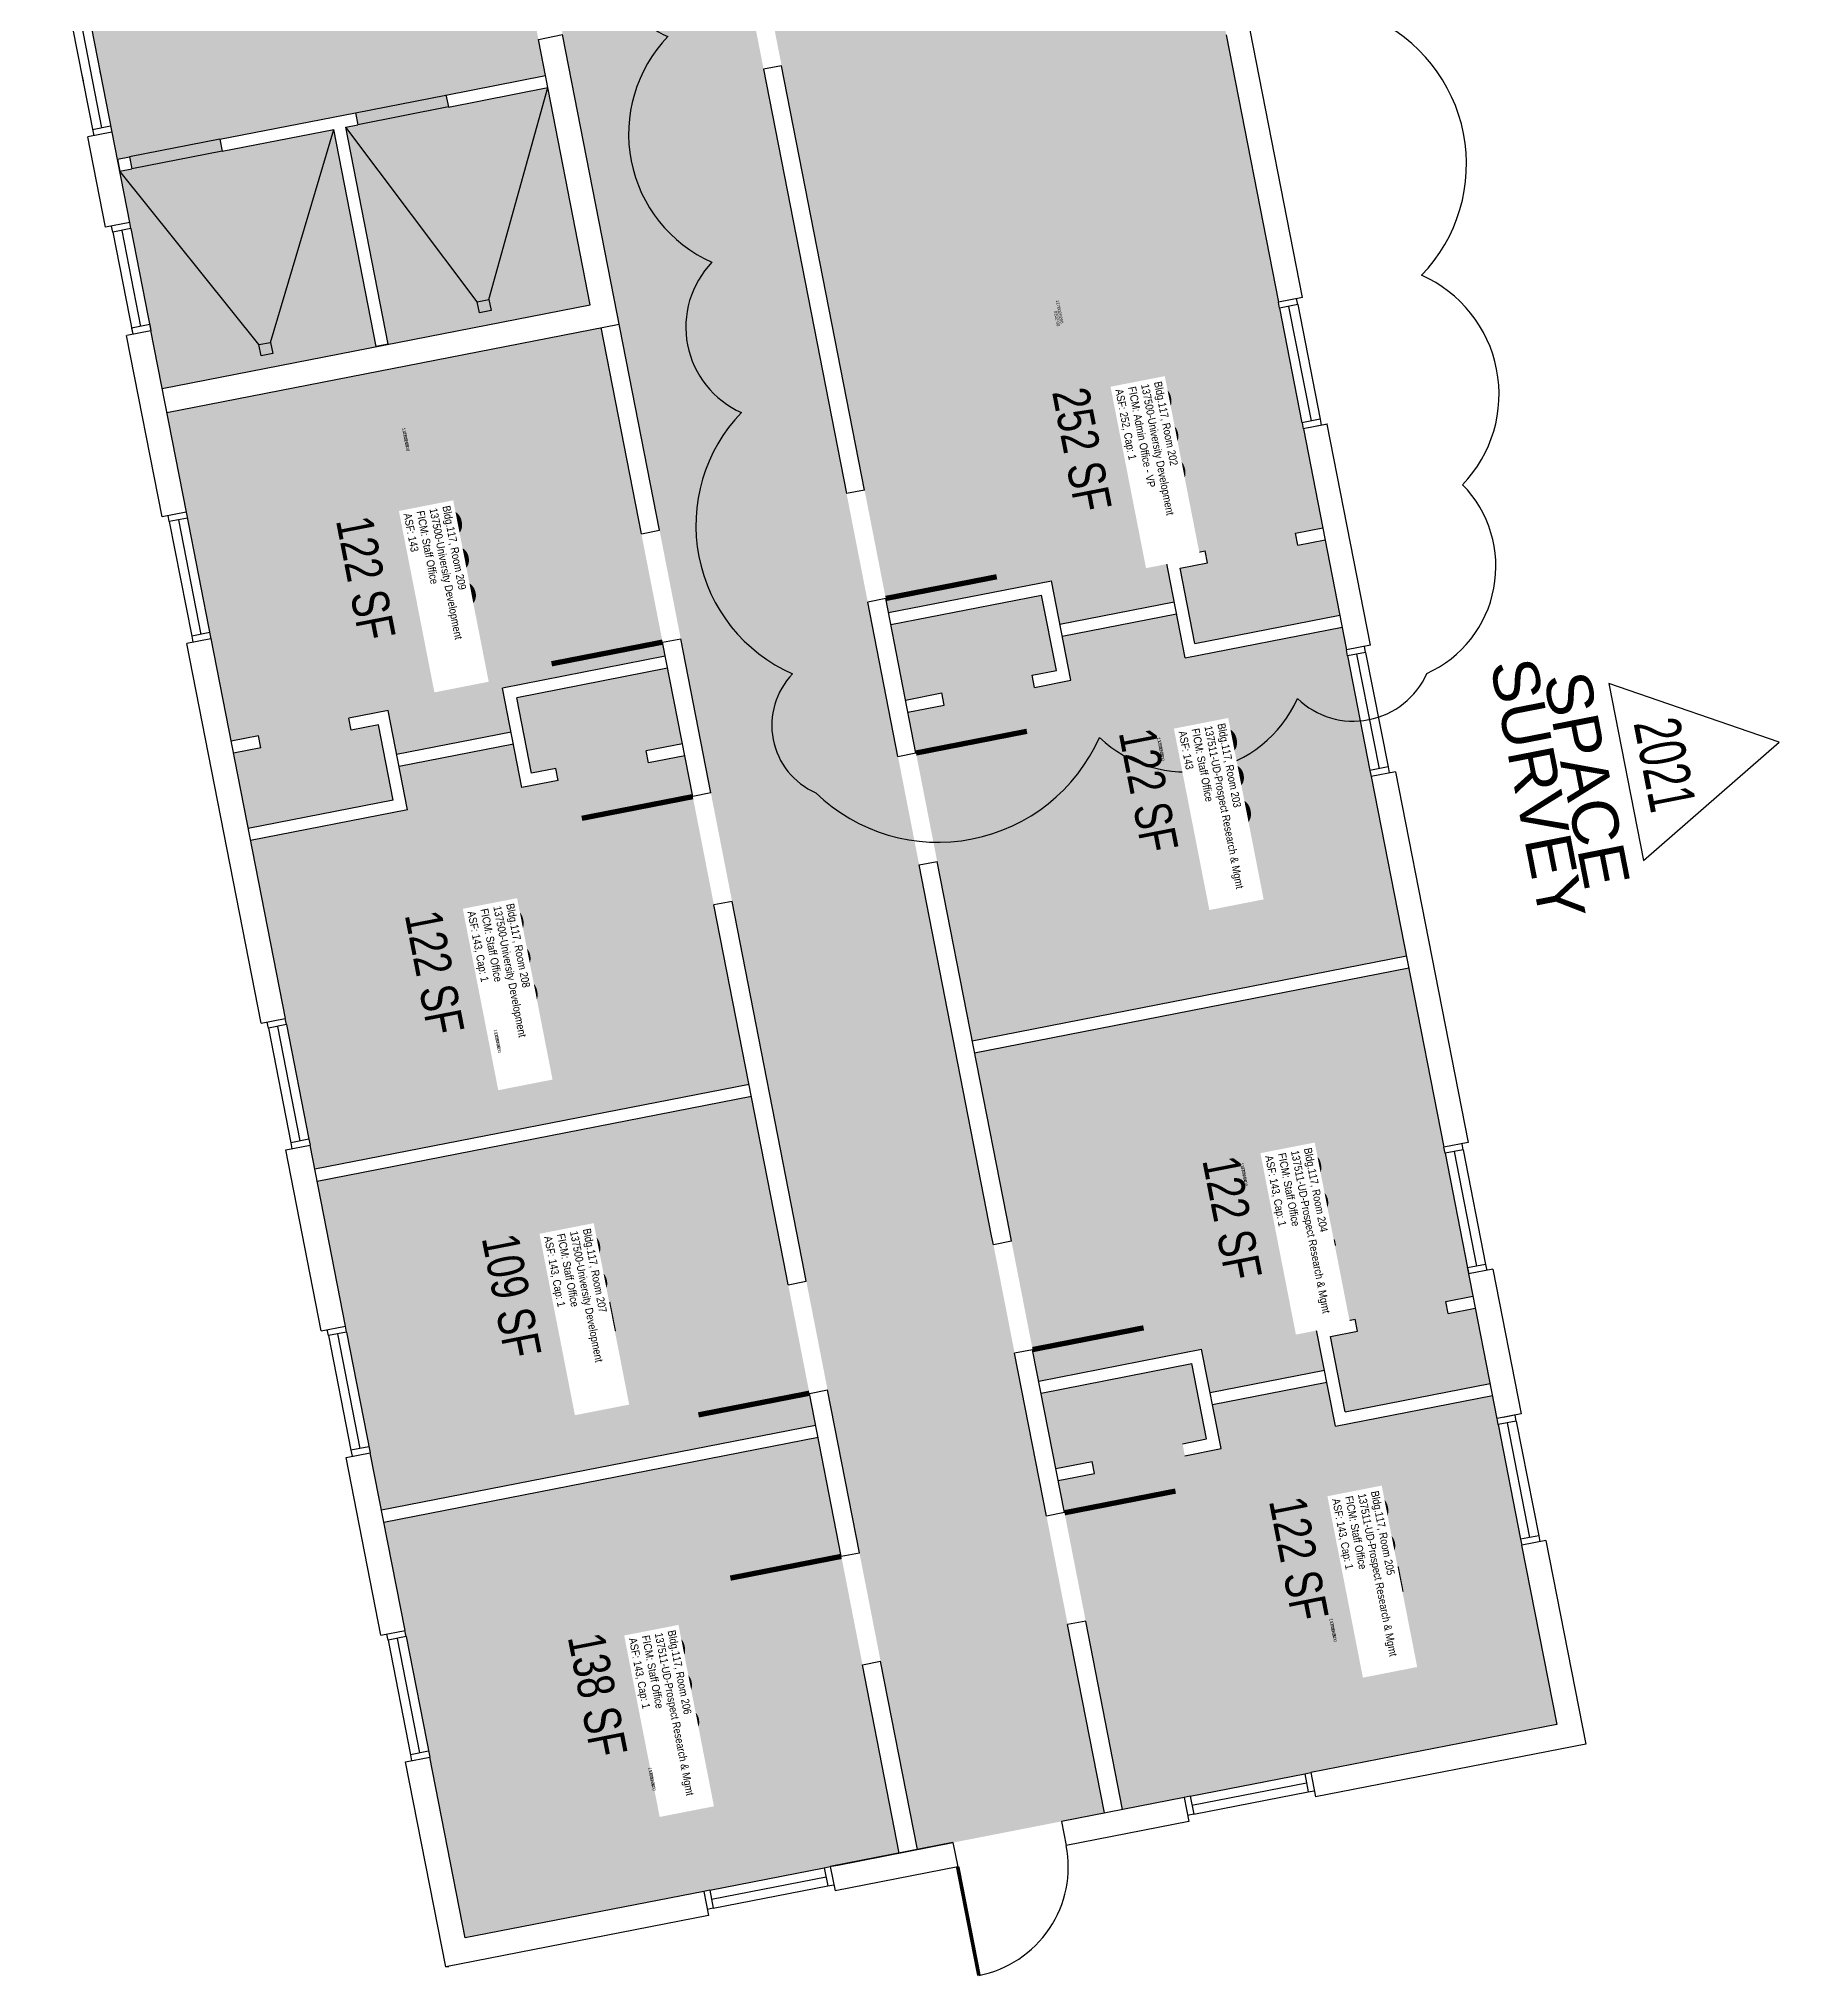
# Model space of a CAD drawing. Header units: inches. Extents: x 69200332 to 69201048, y 27659604 to 27661089.
# Drawn here: x 69200473 to 69201048, y 27659604 to 27660235 of the extents above; entities that cross this region are included whole.
import ezdxf
from ezdxf.enums import TextEntityAlignment as Align

# ---------------------------------------------------------------- set-up
doc = ezdxf.new("R2010")
doc.units = ezdxf.units.IN
doc.header["$LTSCALE"] = 50
doc.header["$MEASUREMENT"] = 0
doc.layers.get('0').update_dxf_attribs({"linetype": 'CONTINUOUS'})
for name, color, linetype in [('A-DOOR', 2, 'CONTINUOUS'), ('A-FLOR', 3, 'CONTINUOUS'), ('A-GLAZ', 1, 'CONTINUOUS'), ('A-IDEN-RNUM', 7, 'CONTINUOUS'), ('A-IDEN-SNUM', 4, 'CONTINUOUS'), ('A-IDEN-VNUM', 4, 'CONTINUOUS'), ('A-WALL', 5, 'CONTINUOUS'), ('AREA-TEXT', 3, 'CONTINUOUS'), ('Rooms-Category-Color', 7, 'CONTINUOUS'), ('Rooms-College-Color', 7, 'CONTINUOUS'), ('Rooms-Department-Color', 7, 'CONTINUOUS'), ('Rooms-Division-Color', 7, 'CONTINUOUS'), ('Rooms-Information', 7, 'CONTINUOUS')]:
    doc.layers.add(name, color=color, linetype=linetype)
doc.layers.add('A-REV', color=1, linetype='CONTINUOUS', true_color=0xff0000)
doc.styles.add('Arial', font='arial.ttf')
doc.styles.add('CP_AREA', font='arial.ttf', dxfattribs={"height": 15})
doc.styles.add('CP_ROOMSNUMBER', font='arial.ttf', dxfattribs={"height": 1})
doc.styles.add('CP_ROOMVNUMBER', font='arial.ttf', dxfattribs={"width": 0.85, "height": 0.075})

# ---------------------------------------------------------------- blocks, each defined once
blk = doc.blocks.new('Space Revision')
at = {"layer": 'A-REV', "transparency": 16777216}
blk.add_lwpolyline([(0, 2.538), (-1.465, 0), (1.465, 0)], close=True, dxfattribs=at)
at = {"layer": 'A-REV', "transparency": 16777216, "insert": (0, -0.274), "char_height": 0.75, "attachment_point": 2, "line_spacing_factor": 0.65, "style": 'Arial'}
blk.add_mtext_dynamic_manual_height_columns('SPACE\\PSURVEY', width=1.2391, gutter_width=0.0182, heights=[0], dxfattribs=at)
at = {"layer": 'A-REV', "transparency": 16777216, "style": 'Arial', "width": 0.65}
blk.add_attdef('YEAR', text='', height=0.75, dxfattribs=at).set_placement((0, 0.646), align=Align.MIDDLE_CENTER)
at = {"layer": 'A-REV', "style": 'Arial', "flags": 1}
blk.add_attdef('UPDATES', text='', height=0.75, dxfattribs=at).set_placement((1.499, 1.084), align=Align.TOP_LEFT)

msp = doc.modelspace()

# ---------------------------------------------------------------- hatches: boundary and pattern name
at = {"layer": 'Rooms-Category-Color', "true_color": 0xadadad}
for points in [[(69200549.34, 27661042.74), (69200820.29, 27659656.99), (69200759.38, 27659645.08), (69200557.9, 27660675.76), (69200488.43, 27661030.83), (69200498.25, 27661032.75)], [(69200546.58, 27660340.48), (69200561.85, 27660262.42), (69200565.77, 27660263.19), (69200555.37, 27660316.37), (69200617.59, 27660328.54), (69200638.32, 27660222.55), (69200605.92, 27660216.21), (69200606.69, 27660212.29), (69200639.09, 27660218.62), (69200652.9, 27660147.96), (69200587.15, 27660135.1), (69200573.33, 27660205.76), (69200577.25, 27660206.54), (69200576.48, 27660210.46), (69200532.33, 27660201.75), (69200533.09, 27660197.9), (69200569.41, 27660205), (69200583.22, 27660134.33), (69200513.54, 27660120.71), (69200499.72, 27660191.37), (69200503.65, 27660192.15), (69200502.88, 27660196.06), (69200498.96, 27660195.3), (69200473.37, 27660326.16)]]:
    msp.add_hatch(color=253, dxfattribs=at).paths.add_polyline_path(points)
at = {"layer": 'Rooms-Category-Color', "true_color": 0xfa9ba3}
for points in [[(69200749.97, 27660047.72), (69200802.97, 27660058.08), (69200805.75, 27660043.86), (69200842.99, 27660051.14), (69200840.21, 27660065.36), (69200852.99, 27660067.86), (69200853.76, 27660063.94), (69200844.9, 27660062.21), (69200849.7, 27660037.67), (69200896.86, 27660046.89), (69200892.07, 27660071.43), (69200883.2, 27660069.7), (69200882.44, 27660073.62), (69200891.3, 27660075.35), (69200848.7, 27660293.25), (69200839.84, 27660291.52), (69200839.08, 27660295.4), (69200847.94, 27660297.13), (69200842.79, 27660323.47), (69200795.63, 27660314.25), (69200800.78, 27660287.91), (69200809.64, 27660289.65), (69200810.4, 27660285.76), (69200797.62, 27660283.26), (69200791.71, 27660313.48), (69200756.46, 27660306.59), (69200762.37, 27660276.37), (69200707.37, 27660265.62)], [(69200677.32, 27660033.51), (69200624.32, 27660023.15), (69200627.1, 27660008.93), (69200589.86, 27660001.64), (69200587.08, 27660015.87), (69200574.3, 27660013.37), (69200575.06, 27660009.45), (69200583.93, 27660011.18), (69200588.72, 27659986.64), (69200541.56, 27659977.42), (69200536.76, 27660001.96), (69200545.62, 27660003.69), (69200544.85, 27660007.61), (69200535.99, 27660005.88), (69200515.08, 27660112.86), (69200656.4, 27660140.49)], [(69200767.32, 27660021.56), (69200768.08, 27660017.64), (69200762.63, 27660016.57), (69200756.31, 27660015.33), (69200777.22, 27659908.36), (69200918.55, 27659935.99), (69200897.63, 27660042.97), (69200846.54, 27660032.98), (69200843.76, 27660047.2), (69200806.52, 27660039.92), (69200809.3, 27660025.7), (69200797.53, 27660023.39), (69200796.76, 27660027.32), (69200804.61, 27660028.86), (69200799.82, 27660053.39), (69200750.74, 27660043.8), (69200755.54, 27660019.26)], [(69200671.1, 27660002.75), (69200671.87, 27659998.83), (69200677.33, 27659999.89), (69200683.65, 27660001.13), (69200704.56, 27659894.16), (69200563.24, 27659866.52), (69200542.32, 27659973.5), (69200593.41, 27659983.49), (69200590.63, 27659997.71), (69200627.87, 27660004.99), (69200630.65, 27659990.77), (69200642.43, 27659993.07), (69200641.66, 27659996.99), (69200633.81, 27659995.46), (69200629.01, 27660020), (69200678.08, 27660029.59), (69200682.88, 27660005.05)], [(69200798.88, 27659797.6), (69200851.88, 27659807.96), (69200854.66, 27659793.74), (69200891.9, 27659801.02), (69200889.11, 27659815.25), (69200901.9, 27659817.75), (69200902.66, 27659813.82), (69200893.8, 27659812.09), (69200898.6, 27659787.55), (69200945.77, 27659796.78), (69200940.97, 27659821.31), (69200932.11, 27659819.58), (69200931.34, 27659823.5), (69200940.2, 27659825.24), (69200919.29, 27659932.21), (69200777.96, 27659904.58)], [(69200563.97, 27659862.8), (69200705.33, 27659890.23), (69200726.25, 27659783.25), (69200584.92, 27659755.62), (69200578.16, 27659790.21), (69200578.12, 27659790.21), (69200577.74, 27659792.17), (69200570.44, 27659829.46), (69200570.06, 27659831.42), (69200570.1, 27659831.43)], [(69200816.22, 27659771.45), (69200816.99, 27659767.52), (69200811.53, 27659766.45), (69200805.21, 27659765.22), (69200826.13, 27659658.25), (69200967.45, 27659685.87), (69200946.53, 27659792.85), (69200895.44, 27659782.86), (69200892.66, 27659797.09), (69200855.43, 27659789.81), (69200858.21, 27659775.58), (69200846.43, 27659773.28), (69200845.66, 27659777.2), (69200853.52, 27659778.74), (69200848.72, 27659803.28), (69200799.65, 27659793.68), (69200804.44, 27659769.14)], [(69200585.69, 27659751.7), (69200727.02, 27659779.33), (69200753.49, 27659643.93), (69200612.16, 27659616.3)]]:
    msp.add_hatch(color=241, dxfattribs=at).paths.add_polyline_path(points)
at = {"layer": 'Rooms-College-Color', "true_color": 0xadadad}
for points in [[(69200549.34, 27661042.74), (69200820.29, 27659656.99), (69200759.38, 27659645.08), (69200557.9, 27660675.76), (69200488.43, 27661030.83), (69200498.25, 27661032.75)], [(69200546.58, 27660340.48), (69200561.85, 27660262.42), (69200565.77, 27660263.19), (69200555.37, 27660316.37), (69200617.59, 27660328.54), (69200638.32, 27660222.55), (69200605.92, 27660216.21), (69200606.69, 27660212.29), (69200639.09, 27660218.62), (69200652.9, 27660147.96), (69200587.15, 27660135.1), (69200573.33, 27660205.76), (69200577.25, 27660206.54), (69200576.48, 27660210.46), (69200532.33, 27660201.75), (69200533.09, 27660197.9), (69200569.41, 27660205), (69200583.22, 27660134.33), (69200513.54, 27660120.71), (69200499.72, 27660191.37), (69200503.65, 27660192.15), (69200502.88, 27660196.06), (69200498.96, 27660195.3), (69200473.37, 27660326.16)]]:
    msp.add_hatch(color=253, dxfattribs=at).paths.add_polyline_path(points)
at = {"layer": 'Rooms-College-Color', "true_color": 0x80bc67}
for points in [[(69200749.97, 27660047.72), (69200802.97, 27660058.08), (69200805.75, 27660043.86), (69200842.99, 27660051.14), (69200840.21, 27660065.36), (69200852.99, 27660067.86), (69200853.76, 27660063.94), (69200844.9, 27660062.21), (69200849.7, 27660037.67), (69200896.86, 27660046.89), (69200892.07, 27660071.43), (69200883.2, 27660069.7), (69200882.44, 27660073.62), (69200891.3, 27660075.35), (69200848.7, 27660293.25), (69200839.84, 27660291.52), (69200839.08, 27660295.4), (69200847.94, 27660297.13), (69200842.79, 27660323.47), (69200795.63, 27660314.25), (69200800.78, 27660287.91), (69200809.64, 27660289.65), (69200810.4, 27660285.76), (69200797.62, 27660283.26), (69200791.71, 27660313.48), (69200756.46, 27660306.59), (69200762.37, 27660276.37), (69200707.37, 27660265.62)], [(69200677.32, 27660033.51), (69200624.32, 27660023.15), (69200627.1, 27660008.93), (69200589.86, 27660001.64), (69200587.08, 27660015.87), (69200574.3, 27660013.37), (69200575.06, 27660009.45), (69200583.93, 27660011.18), (69200588.72, 27659986.64), (69200541.56, 27659977.42), (69200536.76, 27660001.96), (69200545.62, 27660003.69), (69200544.85, 27660007.61), (69200535.99, 27660005.88), (69200515.08, 27660112.86), (69200656.4, 27660140.49)], [(69200767.32, 27660021.56), (69200768.08, 27660017.64), (69200762.63, 27660016.57), (69200756.31, 27660015.33), (69200777.22, 27659908.36), (69200918.55, 27659935.99), (69200897.63, 27660042.97), (69200846.54, 27660032.98), (69200843.76, 27660047.2), (69200806.52, 27660039.92), (69200809.3, 27660025.7), (69200797.53, 27660023.39), (69200796.76, 27660027.32), (69200804.61, 27660028.86), (69200799.82, 27660053.39), (69200750.74, 27660043.8), (69200755.54, 27660019.26)], [(69200671.1, 27660002.75), (69200671.87, 27659998.83), (69200677.33, 27659999.89), (69200683.65, 27660001.13), (69200704.56, 27659894.16), (69200563.24, 27659866.52), (69200542.32, 27659973.5), (69200593.41, 27659983.49), (69200590.63, 27659997.71), (69200627.87, 27660004.99), (69200630.65, 27659990.77), (69200642.43, 27659993.07), (69200641.66, 27659996.99), (69200633.81, 27659995.46), (69200629.01, 27660020), (69200678.08, 27660029.59), (69200682.88, 27660005.05)], [(69200798.88, 27659797.6), (69200851.88, 27659807.96), (69200854.66, 27659793.74), (69200891.9, 27659801.02), (69200889.11, 27659815.25), (69200901.9, 27659817.75), (69200902.66, 27659813.82), (69200893.8, 27659812.09), (69200898.6, 27659787.55), (69200945.77, 27659796.78), (69200940.97, 27659821.31), (69200932.11, 27659819.58), (69200931.34, 27659823.5), (69200940.2, 27659825.24), (69200919.29, 27659932.21), (69200777.96, 27659904.58)], [(69200563.97, 27659862.8), (69200705.33, 27659890.23), (69200726.25, 27659783.25), (69200584.92, 27659755.62), (69200578.16, 27659790.21), (69200578.12, 27659790.21), (69200577.74, 27659792.17), (69200570.44, 27659829.46), (69200570.06, 27659831.42), (69200570.1, 27659831.43)], [(69200816.22, 27659771.45), (69200816.99, 27659767.52), (69200811.53, 27659766.45), (69200805.21, 27659765.22), (69200826.13, 27659658.25), (69200967.45, 27659685.87), (69200946.53, 27659792.85), (69200895.44, 27659782.86), (69200892.66, 27659797.09), (69200855.43, 27659789.81), (69200858.21, 27659775.58), (69200846.43, 27659773.28), (69200845.66, 27659777.2), (69200853.52, 27659778.74), (69200848.72, 27659803.28), (69200799.65, 27659793.68), (69200804.44, 27659769.14)], [(69200585.69, 27659751.7), (69200727.02, 27659779.33), (69200753.49, 27659643.93), (69200612.16, 27659616.3)]]:
    msp.add_hatch(color=83, dxfattribs=at).paths.add_polyline_path(points)
at = {"layer": 'Rooms-Department-Color', "true_color": 0xacacac}
for points in [[(69200549.34, 27661042.74), (69200820.29, 27659656.99), (69200759.38, 27659645.08), (69200557.9, 27660675.76), (69200488.43, 27661030.83), (69200498.25, 27661032.75)], [(69200546.58, 27660340.48), (69200561.85, 27660262.42), (69200565.77, 27660263.19), (69200555.37, 27660316.37), (69200617.59, 27660328.54), (69200638.32, 27660222.55), (69200605.92, 27660216.21), (69200606.69, 27660212.29), (69200639.09, 27660218.62), (69200652.9, 27660147.96), (69200587.15, 27660135.1), (69200573.33, 27660205.76), (69200577.25, 27660206.54), (69200576.48, 27660210.46), (69200532.33, 27660201.75), (69200533.09, 27660197.9), (69200569.41, 27660205), (69200583.22, 27660134.33), (69200513.54, 27660120.71), (69200499.72, 27660191.37), (69200503.65, 27660192.15), (69200502.88, 27660196.06), (69200498.96, 27660195.3), (69200473.37, 27660326.16)]]:
    msp.add_hatch(color=253, dxfattribs=at).paths.add_polyline_path(points)
at = {"layer": 'Rooms-Department-Color', "true_color": 0xe66c51}
for points in [[(69200749.97, 27660047.72), (69200802.97, 27660058.08), (69200805.75, 27660043.86), (69200842.99, 27660051.14), (69200840.21, 27660065.36), (69200852.99, 27660067.86), (69200853.76, 27660063.94), (69200844.9, 27660062.21), (69200849.7, 27660037.67), (69200896.86, 27660046.89), (69200892.07, 27660071.43), (69200883.2, 27660069.7), (69200882.44, 27660073.62), (69200891.3, 27660075.35), (69200848.7, 27660293.25), (69200839.84, 27660291.52), (69200839.08, 27660295.4), (69200847.94, 27660297.13), (69200842.79, 27660323.47), (69200795.63, 27660314.25), (69200800.78, 27660287.91), (69200809.64, 27660289.65), (69200810.4, 27660285.76), (69200797.62, 27660283.26), (69200791.71, 27660313.48), (69200756.46, 27660306.59), (69200762.37, 27660276.37), (69200707.37, 27660265.62)], [(69200677.32, 27660033.51), (69200624.32, 27660023.15), (69200627.1, 27660008.93), (69200589.86, 27660001.64), (69200587.08, 27660015.87), (69200574.3, 27660013.37), (69200575.06, 27660009.45), (69200583.93, 27660011.18), (69200588.72, 27659986.64), (69200541.56, 27659977.42), (69200536.76, 27660001.96), (69200545.62, 27660003.69), (69200544.85, 27660007.61), (69200535.99, 27660005.88), (69200515.08, 27660112.86), (69200656.4, 27660140.49)], [(69200767.32, 27660021.56), (69200768.08, 27660017.64), (69200762.63, 27660016.57), (69200756.31, 27660015.33), (69200777.22, 27659908.36), (69200918.55, 27659935.99), (69200897.63, 27660042.97), (69200846.54, 27660032.98), (69200843.76, 27660047.2), (69200806.52, 27660039.92), (69200809.3, 27660025.7), (69200797.53, 27660023.39), (69200796.76, 27660027.32), (69200804.61, 27660028.86), (69200799.82, 27660053.39), (69200750.74, 27660043.8), (69200755.54, 27660019.26)], [(69200671.1, 27660002.75), (69200671.87, 27659998.83), (69200677.33, 27659999.89), (69200683.65, 27660001.13), (69200704.56, 27659894.16), (69200563.24, 27659866.52), (69200542.32, 27659973.5), (69200593.41, 27659983.49), (69200590.63, 27659997.71), (69200627.87, 27660004.99), (69200630.65, 27659990.77), (69200642.43, 27659993.07), (69200641.66, 27659996.99), (69200633.81, 27659995.46), (69200629.01, 27660020), (69200678.08, 27660029.59), (69200682.88, 27660005.05)], [(69200798.88, 27659797.6), (69200851.88, 27659807.96), (69200854.66, 27659793.74), (69200891.9, 27659801.02), (69200889.11, 27659815.25), (69200901.9, 27659817.75), (69200902.66, 27659813.82), (69200893.8, 27659812.09), (69200898.6, 27659787.55), (69200945.77, 27659796.78), (69200940.97, 27659821.31), (69200932.11, 27659819.58), (69200931.34, 27659823.5), (69200940.2, 27659825.24), (69200919.29, 27659932.21), (69200777.96, 27659904.58)], [(69200563.97, 27659862.8), (69200705.33, 27659890.23), (69200726.25, 27659783.25), (69200584.92, 27659755.62), (69200578.16, 27659790.21), (69200578.12, 27659790.21), (69200577.74, 27659792.17), (69200570.44, 27659829.46), (69200570.06, 27659831.42), (69200570.1, 27659831.43)], [(69200816.22, 27659771.45), (69200816.99, 27659767.52), (69200811.53, 27659766.45), (69200805.21, 27659765.22), (69200826.13, 27659658.25), (69200967.45, 27659685.87), (69200946.53, 27659792.85), (69200895.44, 27659782.86), (69200892.66, 27659797.09), (69200855.43, 27659789.81), (69200858.21, 27659775.58), (69200846.43, 27659773.28), (69200845.66, 27659777.2), (69200853.52, 27659778.74), (69200848.72, 27659803.28), (69200799.65, 27659793.68), (69200804.44, 27659769.14)], [(69200585.69, 27659751.7), (69200727.02, 27659779.33), (69200753.49, 27659643.93), (69200612.16, 27659616.3)]]:
    msp.add_hatch(color=13, dxfattribs=at).paths.add_polyline_path(points)
at = {"layer": 'Rooms-Division-Color', "true_color": 0xadadad}
for points in [[(69200549.34, 27661042.74), (69200820.29, 27659656.99), (69200759.38, 27659645.08), (69200557.9, 27660675.76), (69200488.43, 27661030.83), (69200498.25, 27661032.75)], [(69200546.58, 27660340.48), (69200561.85, 27660262.42), (69200565.77, 27660263.19), (69200555.37, 27660316.37), (69200617.59, 27660328.54), (69200638.32, 27660222.55), (69200605.92, 27660216.21), (69200606.69, 27660212.29), (69200639.09, 27660218.62), (69200652.9, 27660147.96), (69200587.15, 27660135.1), (69200573.33, 27660205.76), (69200577.25, 27660206.54), (69200576.48, 27660210.46), (69200532.33, 27660201.75), (69200533.09, 27660197.9), (69200569.41, 27660205), (69200583.22, 27660134.33), (69200513.54, 27660120.71), (69200499.72, 27660191.37), (69200503.65, 27660192.15), (69200502.88, 27660196.06), (69200498.96, 27660195.3), (69200473.37, 27660326.16)]]:
    msp.add_hatch(color=253, dxfattribs=at).paths.add_polyline_path(points)
at = {"layer": 'Rooms-Division-Color', "true_color": 0xe66c51}
for points in [[(69200749.97, 27660047.72), (69200802.97, 27660058.08), (69200805.75, 27660043.86), (69200842.99, 27660051.14), (69200840.21, 27660065.36), (69200852.99, 27660067.86), (69200853.76, 27660063.94), (69200844.9, 27660062.21), (69200849.7, 27660037.67), (69200896.86, 27660046.89), (69200892.07, 27660071.43), (69200883.2, 27660069.7), (69200882.44, 27660073.62), (69200891.3, 27660075.35), (69200848.7, 27660293.25), (69200839.84, 27660291.52), (69200839.08, 27660295.4), (69200847.94, 27660297.13), (69200842.79, 27660323.47), (69200795.63, 27660314.25), (69200800.78, 27660287.91), (69200809.64, 27660289.65), (69200810.4, 27660285.76), (69200797.62, 27660283.26), (69200791.71, 27660313.48), (69200756.46, 27660306.59), (69200762.37, 27660276.37), (69200707.37, 27660265.62)], [(69200677.32, 27660033.51), (69200624.32, 27660023.15), (69200627.1, 27660008.93), (69200589.86, 27660001.64), (69200587.08, 27660015.87), (69200574.3, 27660013.37), (69200575.06, 27660009.45), (69200583.93, 27660011.18), (69200588.72, 27659986.64), (69200541.56, 27659977.42), (69200536.76, 27660001.96), (69200545.62, 27660003.69), (69200544.85, 27660007.61), (69200535.99, 27660005.88), (69200515.08, 27660112.86), (69200656.4, 27660140.49)], [(69200767.32, 27660021.56), (69200768.08, 27660017.64), (69200762.63, 27660016.57), (69200756.31, 27660015.33), (69200777.22, 27659908.36), (69200918.55, 27659935.99), (69200897.63, 27660042.97), (69200846.54, 27660032.98), (69200843.76, 27660047.2), (69200806.52, 27660039.92), (69200809.3, 27660025.7), (69200797.53, 27660023.39), (69200796.76, 27660027.32), (69200804.61, 27660028.86), (69200799.82, 27660053.39), (69200750.74, 27660043.8), (69200755.54, 27660019.26)], [(69200671.1, 27660002.75), (69200671.87, 27659998.83), (69200677.33, 27659999.89), (69200683.65, 27660001.13), (69200704.56, 27659894.16), (69200563.24, 27659866.52), (69200542.32, 27659973.5), (69200593.41, 27659983.49), (69200590.63, 27659997.71), (69200627.87, 27660004.99), (69200630.65, 27659990.77), (69200642.43, 27659993.07), (69200641.66, 27659996.99), (69200633.81, 27659995.46), (69200629.01, 27660020), (69200678.08, 27660029.59), (69200682.88, 27660005.05)], [(69200798.88, 27659797.6), (69200851.88, 27659807.96), (69200854.66, 27659793.74), (69200891.9, 27659801.02), (69200889.11, 27659815.25), (69200901.9, 27659817.75), (69200902.66, 27659813.82), (69200893.8, 27659812.09), (69200898.6, 27659787.55), (69200945.77, 27659796.78), (69200940.97, 27659821.31), (69200932.11, 27659819.58), (69200931.34, 27659823.5), (69200940.2, 27659825.24), (69200919.29, 27659932.21), (69200777.96, 27659904.58)], [(69200563.97, 27659862.8), (69200705.33, 27659890.23), (69200726.25, 27659783.25), (69200584.92, 27659755.62), (69200578.16, 27659790.21), (69200578.12, 27659790.21), (69200577.74, 27659792.17), (69200570.44, 27659829.46), (69200570.06, 27659831.42), (69200570.1, 27659831.43)], [(69200816.22, 27659771.45), (69200816.99, 27659767.52), (69200811.53, 27659766.45), (69200805.21, 27659765.22), (69200826.13, 27659658.25), (69200967.45, 27659685.87), (69200946.53, 27659792.85), (69200895.44, 27659782.86), (69200892.66, 27659797.09), (69200855.43, 27659789.81), (69200858.21, 27659775.58), (69200846.43, 27659773.28), (69200845.66, 27659777.2), (69200853.52, 27659778.74), (69200848.72, 27659803.28), (69200799.65, 27659793.68), (69200804.44, 27659769.14)], [(69200585.69, 27659751.7), (69200727.02, 27659779.33), (69200753.49, 27659643.93), (69200612.16, 27659616.3)]]:
    msp.add_hatch(color=13, dxfattribs=at).paths.add_polyline_path(points)

# ---------------------------------------------------------------- linework, layer by layer
at = {"layer": 'A-DOOR'}
for points in [[(69200708.27, 27660260.99, 1.72, 1.72, 0), (69200744.39, 27660268.05, 0, 0, 0), (69200744.22, 27660268.9, 0, 0, -0.414214), (69200715.17, 27660225.72, 0, 0, -0.414214)], [(69200749.07, 27660052.33, 1.72, 1.72, 0), (69200785.19, 27660059.39, 0, 0, 0), (69200785.35, 27660058.54, 0, 0, 0.414214), (69200742.18, 27660087.6, 0, 0, 0.414214)], [(69200676.42, 27660038.12, 1.72, 1.72, 0), (69200640.3, 27660031.06, 0, 0, 0), (69200640.47, 27660030.21, 0, 0, -0.414214), (69200669.52, 27660073.39, 0, 0, -0.414214)], [(69200758.91, 27660002.02, 1.72, 1.72, 0), (69200795.02, 27660009.09, 0, 0, 0), (69200794.86, 27660009.93, 0, 0, -0.414214), (69200765.81, 27659966.75, 0, 0, -0.414214)], [(69200686.25, 27659987.82, 1.72, 1.72, 0), (69200650.14, 27659980.76, 0, 0, 0), (69200649.97, 27659981.6, 0, 0, 0.414214), (69200693.15, 27659952.55, 0, 0, 0.414214)], [(69200796.88, 27659807.83, 1.72, 1.72, 0), (69200833, 27659814.9, 0, 0, 0), (69200833.16, 27659814.05, 0, 0, 0.414214), (69200789.98, 27659843.1, 0, 0, 0.414214)], [(69200724.22, 27659793.63, 1.72, 1.72, 0), (69200688.1, 27659786.57, 0, 0, 0), (69200688.27, 27659785.72, 0, 0, -0.414214), (69200717.32, 27659828.9, 0, 0, -0.414214)], [(69200807.27, 27659754.71, 1.72, 1.72, 0), (69200843.38, 27659761.77, 0, 0, 0), (69200843.22, 27659762.62, 0, 0, -0.414214), (69200814.16, 27659719.44, 0, 0, -0.414214)], [(69200734.6, 27659740.51, 1.72, 1.72, 0), (69200698.49, 27659733.44, 0, 0, 0), (69200698.32, 27659734.29, 0, 0, 0.414214), (69200741.5, 27659705.24, 0, 0, 0.414214)]]:
    msp.add_lwpolyline(points, format="xyseb", dxfattribs=at)
at = {"layer": 'A-DOOR', "const_width": 1.2}
msp.add_lwpolyline([(69200772.48, 27659639.45), (69200779.39, 27659604.12)], dxfattribs=at)
at = {"layer": 'A-DOOR'}
msp.add_arc((69200772.48, 27659639.45), 36, 281.06305, 11.06305, dxfattribs=at)
at = {"layer": 'A-FLOR'}
for p, q in [((69200619.92, 27660149.6), (69200639.09, 27660218.62)), ((69200548.82, 27660135.7), (69200569.41, 27660205)), ((69200616.11, 27660148.85), (69200573.33, 27660205.76)), ((69200545.02, 27660134.95), (69200499.72, 27660191.37))]:
    msp.add_line(p, q, dxfattribs=at)
for points in [[(69200620.62, 27660146.01), (69200616.82, 27660145.26), (69200616.11, 27660148.85), (69200619.92, 27660149.6)], [(69200549.53, 27660132.11), (69200545.73, 27660131.36), (69200545.02, 27660134.95), (69200548.82, 27660135.7)]]:
    msp.add_lwpolyline(points, close=True, dxfattribs=at)
at = {"layer": 'A-GLAZ'}
for p, q in [((69200481.27, 27660254), (69200491.25, 27660202.96)), ((69200484.22, 27660254.57), (69200493.81, 27660205.5)), ((69200487.16, 27660255.15), (69200497.14, 27660204.11)), ((69200487.38, 27660222.73), (69200487.77, 27660220.77)), ((69200493.27, 27660223.88), (69200493.66, 27660221.92)), ((69200496.75, 27660206.08), (69200490.87, 27660204.92)), ((69200503.36, 27660172.72), (69200502.98, 27660174.68)), ((69200497.47, 27660171.57), (69200497.09, 27660173.53)), ((69200503.36, 27660172.72), (69200497.47, 27660171.57)), ((69200497.47, 27660171.57), (69200503.97, 27660138.34)), ((69200500.42, 27660172.15), (69200506.53, 27660140.88)), ((69200503.36, 27660172.72), (69200509.86, 27660139.49)), ((69200883.17, 27660147.98), (69200882.79, 27660149.95)), ((69200877.28, 27660146.83), (69200876.9, 27660148.8)), ((69200883.16, 27660147.98), (69200877.27, 27660146.83)), ((69200877.27, 27660146.83), (69200884.56, 27660109.54)), ((69200880.21, 27660147.41), (69200887.5, 27660110.11)), ((69200883.16, 27660147.98), (69200890.45, 27660110.69)), ((69200509.47, 27660141.46), (69200503.59, 27660140.31)), ((69200503.59, 27660140.31), (69200503.97, 27660138.34)), ((69200509.47, 27660141.46), (69200509.86, 27660139.49)), ((69200890.45, 27660110.69), (69200884.56, 27660109.54)), ((69200884.57, 27660109.54), (69200884.96, 27660107.58)), ((69200890.46, 27660110.69), (69200890.85, 27660108.73)), ((69200521.37, 27660080.46), (69200529.43, 27660039.24)), ((69200515.86, 27660077.35), (69200515.48, 27660079.31)), ((69200521.75, 27660078.5), (69200515.86, 27660077.35)), ((69200515.86, 27660077.35), (69200523.15, 27660040.05)), ((69200518.81, 27660077.92), (69200526.1, 27660040.63)), ((69200529.04, 27660041.21), (69200523.15, 27660040.05)), ((69200523.15, 27660040.05), (69200523.54, 27660038.09)), ((69200899.4, 27660033.63), (69200899.01, 27660035.59)), ((69200905.28, 27660034.78), (69200904.9, 27660036.75)), ((69200905.28, 27660034.78), (69200899.4, 27660033.63)), ((69200899.4, 27660033.63), (69200906.69, 27659996.34)), ((69200902.34, 27660034.21), (69200909.63, 27659996.91)), ((69200905.28, 27660034.78), (69200912.57, 27659997.49)), ((69200912.57, 27659997.49), (69200906.69, 27659996.34)), ((69200906.69, 27659996.34), (69200907.07, 27659994.38)), ((69200912.57, 27659997.49), (69200912.96, 27659995.53)), ((69200548.12, 27659912.47), (69200547.73, 27659914.44)), ((69200554.01, 27659913.62), (69200548.12, 27659912.47)), ((69200548.12, 27659912.47), (69200555.41, 27659875.18)), ((69200551.06, 27659913.05), (69200558.35, 27659875.75)), ((69200554.01, 27659913.62), (69200553.62, 27659915.59)), ((69200554.01, 27659913.62), (69200561.3, 27659876.33)), ((69200561.3, 27659876.33), (69200555.41, 27659875.18)), ((69200555.41, 27659875.18), (69200555.79, 27659873.22)), ((69200561.3, 27659876.33), (69200561.68, 27659874.37)), ((69200931.16, 27659871.72), (69200930.77, 27659873.68)), ((69200937.04, 27659872.87), (69200931.16, 27659871.72)), ((69200931.16, 27659871.72), (69200938.45, 27659834.42)), ((69200934.1, 27659872.29), (69200941.39, 27659835)), ((69200937.04, 27659872.87), (69200936.66, 27659874.83)), ((69200937.04, 27659872.87), (69200944.34, 27659835.57)), ((69200944.34, 27659835.57), (69200938.45, 27659834.42)), ((69200938.45, 27659834.42), (69200938.83, 27659832.46)), ((69200944.34, 27659835.57), (69200944.72, 27659833.61)), ((69200573.56, 27659813.52), (69200573.18, 27659815.48)), ((69200567.67, 27659812.37), (69200567.29, 27659814.33)), ((69200573.56, 27659813.52), (69200567.67, 27659812.37)), ((69200567.67, 27659812.37), (69200574.96, 27659775.07)), ((69200570.62, 27659812.94), (69200577.91, 27659775.65)), ((69200573.56, 27659813.52), (69200581.24, 27659774.26)), ((69200948.43, 27659783.39), (69200948.04, 27659785.35)), ((69200954.31, 27659784.54), (69200948.43, 27659783.39)), ((69200948.43, 27659783.39), (69200955.72, 27659746.1)), ((69200955.89, 27659786.89), (69200950, 27659785.74)), ((69200951.37, 27659783.97), (69200958.66, 27659746.67)), ((69200954.31, 27659784.54), (69200953.93, 27659786.5)), ((69200954.31, 27659784.54), (69200961.61, 27659747.25)), ((69200580.85, 27659776.22), (69200574.96, 27659775.07)), ((69200574.96, 27659775.07), (69200575.35, 27659773.11)), ((69200961.61, 27659747.25), (69200955.72, 27659746.1)), ((69200955.72, 27659746.1), (69200956.1, 27659744.13)), ((69200961.61, 27659747.25), (69200961.99, 27659745.28)), ((69200587.06, 27659713.24), (69200586.67, 27659715.21)), ((69200592.94, 27659714.39), (69200587.06, 27659713.24)), ((69200590, 27659713.82), (69200597.29, 27659676.52)), ((69200592.94, 27659714.39), (69200592.56, 27659716.36)), ((69200592.94, 27659714.39), (69200600.62, 27659675.14)), ((69200587.06, 27659713.24), (69200594.35, 27659675.95)), ((69200600.23, 27659677.1), (69200594.35, 27659675.95)), ((69200594.35, 27659675.95), (69200594.73, 27659673.99)), ((69200848.16, 27659662.45), (69200885.45, 27659669.74)), ((69200885.45, 27659669.74), (69200887.41, 27659670.12)), ((69200885.45, 27659669.74), (69200886.6, 27659663.85)), ((69200848.73, 27659659.5), (69200886.02, 27659666.79)), ((69200849.31, 27659656.56), (69200886.6, 27659663.85)), ((69200886.6, 27659663.85), (69200888.56, 27659664.23)), ((69200848.16, 27659662.45), (69200846.19, 27659662.06)), ((69200848.16, 27659662.45), (69200849.31, 27659656.56)), ((69200849.31, 27659656.56), (69200847.34, 27659656.17)), ((69200691.76, 27659631.87), (69200729.05, 27659639.16)), ((69200729.05, 27659639.16), (69200731.02, 27659639.54)), ((69200729.05, 27659639.16), (69200730.2, 27659633.27)), ((69200731.48, 27659639.63), (69200733.44, 27659640.02)), ((69200691.76, 27659631.87), (69200689.8, 27659631.48)), ((69200691.76, 27659631.87), (69200692.91, 27659625.98)), ((69200692.33, 27659628.92), (69200729.63, 27659636.21)), ((69200692.91, 27659625.98), (69200730.2, 27659633.27)), ((69200730.2, 27659633.27), (69200732.17, 27659633.65)), ((69200692.91, 27659625.98), (69200690.95, 27659625.6))]:
    msp.add_line(p, q, dxfattribs=at)
at = {"layer": 'A-REV'}
msp.add_lwpolyline([(69200726.28, 27659989.06, 0.520567), (69200818.65, 27660007.12, 0.520567), (69200883.11, 27660019.72, 0.520567), (69200925.21, 27660027.95, 0.520567), (69200936.84, 27660089.36, 0.520567), (69200923.51, 27660157.53, 0.520567), (69200907.12, 27660241.35, 0.520567), (69200888.96, 27660334.22, 0.520567), (69200861.15, 27660354.94, 0.520567), (69200811.99, 27660345.33, 0.520567), (69200720.28, 27660327.4, 0.520567), (69200669.36, 27660280.17, 0.520567), (69200678.15, 27660235.2, 0.520567), (69200692.5, 27660161.79, 0.520567), (69200702.07, 27660112.87, 0.520567), (69200718.71, 27660027.76, 0.520567)], format="xyb", close=True, dxfattribs=at)
at = {"layer": 'A-WALL'}
for p, q in [((69200636.02, 27660234.32), (69200643.87, 27660235.86)), ((69200652.9, 27660147.96), (69200636.02, 27660234.32)), ((69200675.41, 27660074.54), (69200643.87, 27660235.86)), ((69200859.92, 27660235.82), (69200876.94, 27660148.8)), ((69200884.74, 27660150.33), (69200867.73, 27660237.34)), ((69200715.17, 27660225.72), (69200709.28, 27660224.57)), ((69200742.18, 27660087.6), (69200715.17, 27660225.72)), ((69200605.92, 27660216.21), (69200638.32, 27660222.55)), ((69200606.7, 27660212.29), (69200639.09, 27660218.62)), ((69200709.28, 27660224.57), (69200736.29, 27660086.45)), ((69200576.48, 27660210.46), (69200605.92, 27660216.21)), ((69200606.69, 27660212.34), (69200577.25, 27660206.54)), ((69200605.91, 27660216.27), (69200606.69, 27660212.34)), ((69200532.32, 27660201.82), (69200576.48, 27660210.46)), ((69200573.33, 27660205.76), (69200577.25, 27660206.53)), ((69200576.48, 27660210.46), (69200577.25, 27660206.54)), ((69200497.14, 27660204.11), (69200489.29, 27660202.58)), ((69200497.19, 27660204.12), (69200489.34, 27660202.59)), ((69200495.1, 27660173.14), (69200489.34, 27660202.59)), ((69200502.98, 27660174.69), (69200497.22, 27660204.13)), ((69200532.32, 27660201.82), (69200502.88, 27660196.06)), ((69200532.31, 27660201.87), (69200533.08, 27660197.95)), ((69200533.09, 27660197.9), (69200569.41, 27660205)), ((69200583.22, 27660134.34), (69200569.41, 27660205)), ((69200587.15, 27660135.1), (69200573.33, 27660205.76)), ((69200498.95, 27660195.3), (69200499.72, 27660191.37)), ((69200498.96, 27660195.3), (69200502.88, 27660196.06)), ((69200502.88, 27660196.06), (69200503.65, 27660192.15)), ((69200533.08, 27660197.95), (69200503.65, 27660192.15)), ((69200499.72, 27660191.37), (69200503.65, 27660192.14)), ((69200502.98, 27660174.68), (69200495.13, 27660173.15)), ((69200884.75, 27660150.33), (69200876.9, 27660148.8)), ((69200884.74, 27660150.33), (69200876.94, 27660148.8)), ((69200513.54, 27660120.71), (69200652.9, 27660147.96)), ((69200513.52, 27660078.93), (69200501.98, 27660137.95)), ((69200509.86, 27660139.49), (69200502.01, 27660137.96)), ((69200521.41, 27660080.47), (69200509.86, 27660139.5)), ((69200515.08, 27660112.86), (69200662.29, 27660141.64)), ((69200669.53, 27660073.33), (69200656.4, 27660140.49)), ((69200587.15, 27660135.1), (69200583.22, 27660134.33)), ((69200892.79, 27660109.11), (69200884.94, 27660107.57)), ((69200892.81, 27660109.11), (69200884.96, 27660107.58)), ((69200885, 27660107.58), (69200899.07, 27660035.61)), ((69200906.86, 27660037.13), (69200892.79, 27660109.11)), ((69200742.18, 27660087.6), (69200736.29, 27660086.45)), ((69200521.39, 27660080.47), (69200513.52, 27660078.93)), ((69200669.52, 27660073.39), (69200675.41, 27660074.54)), ((69200882.44, 27660073.62), (69200891.3, 27660075.35)), ((69200883.2, 27660069.7), (69200882.44, 27660073.62)), ((69200840.21, 27660065.36), (69200852.99, 27660067.86)), ((69200853.76, 27660063.94), (69200852.99, 27660067.86)), ((69200883.2, 27660069.7), (69200892.07, 27660071.43)), ((69200846.54, 27660032.98), (69200840.21, 27660065.36)), ((69200844.9, 27660062.21), (69200853.76, 27660063.94)), ((69200849.7, 27660037.67), (69200844.9, 27660062.21)), ((69200749.97, 27660047.72), (69200802.97, 27660058.08)), ((69200809.3, 27660025.7), (69200802.97, 27660058.08)), ((69200749.09, 27660052.27), (69200743.2, 27660051.12)), ((69200753.01, 27660000.93), (69200743.2, 27660051.12)), ((69200758.91, 27660002.02), (69200749.09, 27660052.27)), ((69200750.74, 27660043.8), (69200799.82, 27660053.39)), ((69200804.61, 27660028.86), (69200799.82, 27660053.39)), ((69200842.99, 27660051.14), (69200805.75, 27660043.86)), ((69200843.76, 27660047.2), (69200806.52, 27660039.92)), ((69200846.54, 27660032.98), (69200897.63, 27660042.97)), ((69200849.7, 27660037.67), (69200896.86, 27660046.89)), ((69200529.43, 27660039.24), (69200521.58, 27660037.71)), ((69200545.76, 27659914.05), (69200521.58, 27660037.71)), ((69200553.65, 27659915.59), (69200529.47, 27660039.25)), ((69200676.43, 27660038.06), (69200682.32, 27660039.21)), ((69200686.25, 27659987.82), (69200676.43, 27660038.06)), ((69200692.13, 27659989.03), (69200682.32, 27660039.21)), ((69200906.86, 27660037.13), (69200899.01, 27660035.59)), ((69200677.32, 27660033.51), (69200624.32, 27660023.15)), ((69200678.08, 27660029.59), (69200629.01, 27660020)), ((69200630.65, 27659990.77), (69200624.32, 27660023.15)), ((69200796.76, 27660027.32), (69200804.61, 27660028.86)), ((69200797.53, 27660023.39), (69200796.76, 27660027.32)), ((69200797.53, 27660023.39), (69200809.3, 27660025.7)), ((69200633.81, 27659995.46), (69200629.01, 27660020)), ((69200755.54, 27660019.26), (69200767.32, 27660021.56)), ((69200756.31, 27660015.33), (69200768.08, 27660017.64)), ((69200768.08, 27660017.64), (69200767.32, 27660021.56)), ((69200587.08, 27660015.87), (69200574.3, 27660013.37)), ((69200575.06, 27660009.45), (69200574.3, 27660013.37)), ((69200583.93, 27660011.18), (69200575.06, 27660009.45)), ((69200588.72, 27659986.64), (69200583.93, 27660011.18)), ((69200593.41, 27659983.49), (69200587.08, 27660015.87)), ((69200544.85, 27660007.61), (69200535.99, 27660005.88)), ((69200545.62, 27660003.69), (69200544.85, 27660007.61)), ((69200589.86, 27660001.64), (69200627.1, 27660008.93)), ((69200590.63, 27659997.71), (69200627.87, 27660004.99)), ((69200682.88, 27660005.05), (69200671.1, 27660002.75)), ((69200545.62, 27660003.69), (69200536.76, 27660001.96)), ((69200671.87, 27659998.83), (69200671.1, 27660002.75)), ((69200683.65, 27660001.13), (69200671.87, 27659998.83)), ((69200753.01, 27660000.93), (69200758.9, 27660002.09)), ((69200642.43, 27659993.07), (69200630.65, 27659990.77)), ((69200641.66, 27659996.99), (69200633.81, 27659995.46)), ((69200642.43, 27659993.07), (69200641.66, 27659996.99)), ((69200915.02, 27659995.93), (69200907.07, 27659994.38)), ((69200907.13, 27659994.39), (69200930.73, 27659873.67)), ((69200915.02, 27659995.93), (69200938.62, 27659875.21)), ((69200588.72, 27659986.64), (69200541.56, 27659977.42)), ((69200692.13, 27659989.03), (69200686.24, 27659987.88)), ((69200593.41, 27659983.49), (69200542.32, 27659973.5)), ((69200759.92, 27659965.6), (69200765.81, 27659966.75)), ((69200789.41, 27659846.05), (69200765.81, 27659966.75)), ((69200783.52, 27659844.9), (69200759.92, 27659965.6)), ((69200699.04, 27659953.7), (69200693.15, 27659952.55)), ((69200722.64, 27659832.99), (69200699.04, 27659953.7)), ((69200716.75, 27659831.84), (69200693.15, 27659952.55)), ((69200777.22, 27659908.36), (69200918.55, 27659935.99)), ((69200777.99, 27659904.44), (69200919.31, 27659932.06)), ((69200545.77, 27659914.05), (69200553.62, 27659915.59)), ((69200704.56, 27659894.16), (69200563.24, 27659866.52)), ((69200705.33, 27659890.23), (69200564.01, 27659862.59)), ((69200565.33, 27659813.95), (69200553.81, 27659872.83)), ((69200553.83, 27659872.83), (69200561.68, 27659874.37)), ((69200573.22, 27659815.49), (69200561.71, 27659874.37)), ((69200938.62, 27659875.22), (69200930.73, 27659873.67)), ((69200784.09, 27659841.95), (69200783.52, 27659844.9)), ((69200789.98, 27659843.1), (69200784.09, 27659841.95)), ((69200789.98, 27659843.1), (69200789.41, 27659846.05)), ((69200938.34, 27659834.75), (69200948, 27659785.34)), ((69200946.68, 27659834), (69200938.79, 27659832.45)), ((69200946.68, 27659834), (69200955.89, 27659786.89)), ((69200717.32, 27659828.9), (69200716.75, 27659831.84)), ((69200717.32, 27659828.9), (69200723.21, 27659830.05)), ((69200723.21, 27659830.05), (69200722.64, 27659832.99)), ((69200931.34, 27659823.5), (69200940.2, 27659825.24)), ((69200932.11, 27659819.58), (69200931.34, 27659823.5)), ((69200932.11, 27659819.58), (69200940.97, 27659821.31)), ((69200565.33, 27659813.95), (69200573.21, 27659815.49)), ((69200889.11, 27659815.25), (69200901.9, 27659817.75)), ((69200895.44, 27659782.86), (69200889.11, 27659815.25)), ((69200902.66, 27659813.82), (69200901.9, 27659817.75)), ((69200893.8, 27659812.09), (69200902.66, 27659813.82)), ((69200898.6, 27659787.55), (69200893.8, 27659812.09)), ((69200796.89, 27659807.77), (69200791, 27659806.62)), ((69200801.36, 27659753.62), (69200791, 27659806.62)), ((69200807.25, 27659754.77), (69200796.89, 27659807.77)), ((69200798.88, 27659797.6), (69200851.87, 27659807.96)), ((69200799.65, 27659793.68), (69200848.72, 27659803.28)), ((69200853.52, 27659778.74), (69200848.72, 27659803.28)), ((69200858.21, 27659775.58), (69200851.87, 27659807.96)), ((69200891.9, 27659801.02), (69200854.66, 27659793.74)), ((69200892.66, 27659797.09), (69200855.43, 27659789.81)), ((69200898.6, 27659787.55), (69200945.77, 27659796.78)), ((69200724.23, 27659793.56), (69200730.12, 27659794.72)), ((69200734.59, 27659740.57), (69200724.23, 27659793.56)), ((69200740.48, 27659741.72), (69200730.12, 27659794.72)), ((69200895.44, 27659782.86), (69200946.53, 27659792.85)), ((69200584.92, 27659755.62), (69200726.25, 27659783.25)), ((69200955.89, 27659786.89), (69200948.04, 27659785.35)), ((69200585.69, 27659751.7), (69200727.02, 27659779.33)), ((69200845.66, 27659777.2), (69200853.52, 27659778.74)), ((69200573.39, 27659772.73), (69200581.27, 27659774.27)), ((69200584.71, 27659714.82), (69200573.39, 27659772.73)), ((69200592.6, 27659716.36), (69200581.28, 27659774.27)), ((69200804.44, 27659769.14), (69200816.22, 27659771.45)), ((69200816.99, 27659767.52), (69200816.22, 27659771.45)), ((69200846.43, 27659773.28), (69200858.21, 27659775.58)), ((69200805.21, 27659765.22), (69200816.99, 27659767.52)), ((69200807.25, 27659754.77), (69200801.36, 27659753.62)), ((69200963.95, 27659745.67), (69200956.1, 27659744.13)), ((69200963.95, 27659745.67), (69200976.9, 27659679.42)), ((69200734.59, 27659740.57), (69200740.48, 27659741.72)), ((69200956.06, 27659744.13), (69200967.47, 27659685.77)), ((69200584.71, 27659714.82), (69200592.59, 27659716.36)), ((69200814.16, 27659719.44), (69200808.27, 27659718.29)), ((69200820.26, 27659656.99), (69200808.27, 27659718.29)), ((69200826.15, 27659658.14), (69200814.16, 27659719.44)), ((69200741.5, 27659705.24), (69200747.39, 27659706.39)), ((69200753.49, 27659643.93), (69200741.5, 27659705.24)), ((69200759.38, 27659645.08), (69200747.39, 27659706.39)), ((69200967.47, 27659685.77), (69200887.41, 27659670.12)), ((69200976.9, 27659679.42), (69200888.96, 27659662.23)), ((69200592.77, 27659673.6), (69200600.65, 27659675.14)), ((69200605.82, 27659606.87), (69200592.77, 27659673.6)), ((69200612.17, 27659616.3), (69200600.66, 27659675.15)), ((69200885.45, 27659669.74), (69200886.6, 27659663.85)), ((69200887.41, 27659670.12), (69200888.96, 27659662.23)), ((69200846.19, 27659662.06), (69200806.27, 27659654.25)), ((69200846.19, 27659662.06), (69200847.74, 27659654.17)), ((69200848.15, 27659662.45), (69200849.31, 27659656.56)), ((69200806.27, 27659654.25), (69200807.81, 27659646.36)), ((69200847.74, 27659654.17), (69200807.81, 27659646.36)), ((69200770.94, 27659647.34), (69200731.02, 27659639.54)), ((69200733.44, 27659640.01), (69200770.94, 27659647.34)), ((69200770.94, 27659647.34), (69200772.48, 27659639.45)), ((69200731.02, 27659639.54), (69200732.56, 27659631.65)), ((69200772.48, 27659639.45), (69200732.56, 27659631.65)), ((69200689.8, 27659631.48), (69200612.16, 27659616.3)), ((69200689.8, 27659631.48), (69200691.34, 27659623.59)), ((69200691.34, 27659623.59), (69200605.82, 27659606.87)), ((69200605.82, 27659606.87), (69200606.8, 27659607.06)), ((69200605.82, 27659606.87), (69200606.8, 27659607.06))]:
    msp.add_line(p, q, dxfattribs=at)

# ---------------------------------------------------------------- block references
at = {"xscale": 20, "yscale": 20, "zscale": 20, "rotation": 281.0600000000001}
msp.add_blockref('Space Revision', (69200990.05, 27659995.84), dxfattribs=at).add_auto_attribs({'YEAR': '2021'})

# ---------------------------------------------------------------- texts
at = {"layer": 'A-IDEN-RNUM', "style": 'CP_ROOMSNUMBER'}
for s, p in [('0202-00', (69200804.81, 27660143.44)), ('0209-00', (69200592.88, 27660104.07)), ('0203-00', (69200838.65, 27660003.26)), ('0208-00', (69200622.69, 27659908.26)), ('0204-00', (69200865.71, 27659864.83)), ('0207-00', (69200641.41, 27659829.61)), ('0205-00', (69200894.71, 27659716.51)), ('0206-00', (69200673, 27659668.02))]:
    msp.add_text(s, height=1, rotation=281.06305, dxfattribs=at).set_placement(p, align=Align.MIDDLE)
at = {"layer": 'A-IDEN-SNUM', "style": 'CP_ROOMSNUMBER'}
for s, p in [('1170020200', (69200805.66, 27660145.68)), ('1170020900', (69200592.88, 27660104.07)), ('1170020300', (69200838.65, 27660003.26)), ('1170020800', (69200622.69, 27659908.26)), ('1170020400', (69200865.71, 27659864.83)), ('1170020700', (69200641.41, 27659829.61)), ('1170020500', (69200894.71, 27659716.51)), ('1170020600', (69200673, 27659668.02))]:
    msp.add_text(s, height=1, rotation=281.06305, dxfattribs=at).set_placement(p, align=Align.MIDDLE)
at = {"layer": 'A-IDEN-VNUM', "style": 'CP_ROOMVNUMBER', "width": 0.85}
for s, p in [('202', (69200835.13, 27660104.29)), ('209', (69200604.22, 27660063.99)), ('203', (69200856.47, 27659993.15)), ('208', (69200624.27, 27659934.35)), ('204', (69200883.92, 27659854.8)), ('207', (69200649.23, 27659828.57)), ('205', (69200905.73, 27659743.13)), ('206', (69200676.82, 27659697.8))]:
    msp.add_text(s, height=18, rotation=281.06305, dxfattribs=at).set_placement(p, align=Align.MIDDLE)
at = {"layer": 'AREA-TEXT', "style": 'CP_AREA', "width": 0.75}
for s, p in [('252 SF', (69200812.96, 27660100.79)), ('122 SF', (69200579.84, 27660058.96)), ('122 SF', (69200834.64, 27659989.89)), ('122 SF', (69200602.24, 27659930.57)), ('122 SF', (69200861.86, 27659850.68)), ('109 SF', (69200627.29, 27659825.35)), ('122 SF', (69200883.55, 27659739.78)), ('138 SF', (69200655.29, 27659695.46))]:
    msp.add_text(s, height=12, rotation=281.06305, dxfattribs=at).set_placement(p, align=Align.MIDDLE_CENTER)

# ---------------------------------------------------------------- next in the draw order: texts
at = {"layer": 'Rooms-Information', "char_height": 2.5714, "width": 57.6, "attachment_point": 7, "rotation": 281.06305, "style": 'CP_ROOMVNUMBER', "bg_fill": 3, "box_fill_scale": 1.5, "bg_fill_color": 256, "bg_fill_true_color": 13158600, "bg_fill_transparency": 0}
for s, insert in [('Bldg.117, Room 202^M^J137500-University Development^M^JFICM: Admin Office - VP^M^JASF: 252, Cap: 1', (69200822.99, 27660120.08)), ('Bldg.117, Room 209^M^J137500-University Development^M^JFICM: Staff Office^M^JASF: 143', (69200592.08, 27660079.79)), ('Bldg.117, Room 203^M^J137511-UD-Prospect Research & Mgmt^M^JFICM: Staff Office^M^JASF: 143', (69200844.34, 27660008.94)), ('Bldg.117, Room 208^M^J137500-University Development^M^JFICM: Staff Office^M^JASF: 143, Cap: 1', (69200612.14, 27659950.15)), ('Bldg.117, Room 204^M^J137511-UD-Prospect Research & Mgmt^M^JFICM: Staff Office^M^JASF: 143, Cap: 1', (69200871.78, 27659870.6)), ('Bldg.117, Room 207^M^J137500-University Development^M^JFICM: Staff Office^M^JASF: 143, Cap: 1', (69200637.09, 27659844.36)), ('Bldg.117, Room 205^M^J137511-UD-Prospect Research & Mgmt^M^JFICM: Staff Office^M^JASF: 143, Cap: 1', (69200893.59, 27659758.93)), ('Bldg.117, Room 206^M^J137511-UD-Prospect Research & Mgmt^M^JFICM: Staff Office^M^JASF: 143, Cap: 1', (69200664.68, 27659713.59))]:
    msp.add_mtext(s, dxfattribs=dict(at, insert=insert))

doc.saveas('drawing.dxf')
